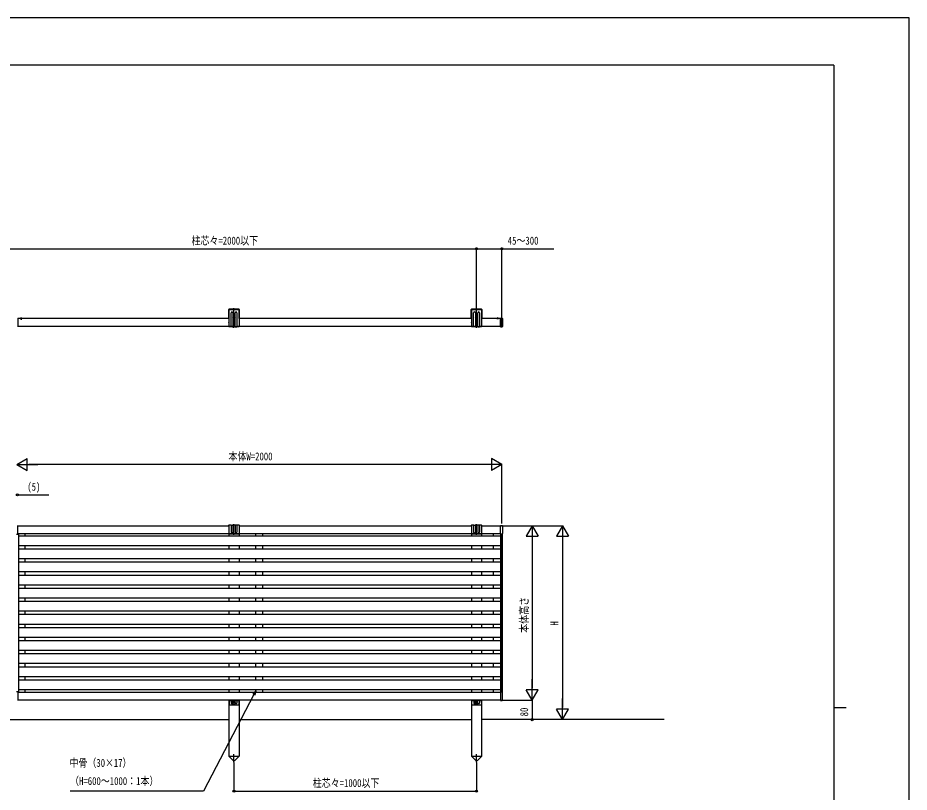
# Model space of a CAD drawing. Units: millimetres, scale not verified. Extents: x -4205 to 4205, y -2970 to 2970.
# Drawn here: x 530 to 4205, y -224 to 2970 of the extents above; entities that cross this region are included whole.
import ezdxf
from ezdxf.enums import TextEntityAlignment as Align

# ---------------------------------------------------------------- set-up
doc = ezdxf.new("R2010")
doc.units = ezdxf.units.MM
doc.header["$LTSCALE"] = 12
for name, color, linetype in [('0-3_YKK_A1', 4, 'Continuous'), ('0-4_YKK_D', 6, 'Continuous'), ('0-5_YKK_ZWAK', 7, 'Continuous')]:
    doc.layers.add(name, color=color, linetype=linetype)
doc.styles.add('ＭＳ ゴシック', font='')
doc.styles.get('ＭＳ ゴシック').set_extended_font_data('MS Gothic')

msp = doc.modelspace()

# ---------------------------------------------------------------- linework, layer by layer
at = {"layer": '0-3_YKK_A1'}
for p, q in [((1398.52, 1765), (1398.52, 1731.5)), ((1400.02, 1765), (1400.02, 1730)), ((1442.02, 1767.5), (1401.02, 1767.5)), ((1442.02, 1766), (1401.02, 1766)), ((1421.52, 1691.3), (1421.52, 1772.2)), ((1443.02, 1730), (1443.02, 1765)), ((1444.52, 1731.5), (1444.52, 1765)), ((2398.52, 1765), (2398.52, 1731.5)), ((2400.02, 1765), (2400.02, 1730)), ((2442.02, 1767.5), (2401.02, 1767.5)), ((2442.02, 1766), (2401.02, 1766)), ((2421.52, 1691.3), (2421.52, 1772.2)), ((2443.02, 1730), (2443.02, 1765)), ((2444.52, 1731.5), (2444.52, 1765)), ((1400.52, 1729.5), (530.52, 1729.5)), ((539.92, 1729.5), (547.12, 1729.5)), ((541.47, 1731.47), (542.37, 1729.65)), ((543.52, 1729.04), (542.37, 1729.65)), ((543.52, 1733), (543.52, 1723.85)), ((543.52, 1729.04), (544.66, 1729.65)), ((545.57, 1731.47), (544.66, 1729.65)), ((1400.52, 1729.5), (1398.52, 1731.5)), ((1400.52, 1729.5), (1400.52, 1729.21)), ((1400.52, 1727.79), (1400.52, 1714.21)), ((1409.52, 1696), (1409.52, 1753.7)), ((1416.52, 1753.7), (1416.52, 1696)), ((1417.27, 1732.7), (1425.77, 1732.7)), ((1425.77, 1732.7), (1417.27, 1732.7)), ((1420.27, 1732.29), (1419.44, 1732.29)), ((1421.52, 1728.45), (1421.52, 1736.95)), ((1422.76, 1733.12), (1423.59, 1733.12)), ((1426.52, 1696), (1426.52, 1753.7)), ((1433.52, 1753.7), (1433.52, 1696)), ((1444.52, 1731.5), (1442.52, 1729.5)), ((2400.52, 1729.5), (1442.52, 1729.5)), ((1442.52, 1729.5), (1442.52, 1729.21)), ((1442.52, 1727.79), (1442.52, 1714.21)), ((2400.52, 1729.5), (2398.52, 1731.5)), ((2400.52, 1729.5), (2400.52, 1729.21)), ((2400.52, 1727.79), (2400.52, 1714.21)), ((2409.52, 1696), (2409.52, 1753.7)), ((2416.52, 1753.7), (2416.52, 1696)), ((2417.27, 1732.7), (2425.77, 1732.7)), ((2425.77, 1732.7), (2417.27, 1732.7)), ((2420.27, 1732.29), (2419.44, 1732.29)), ((2421.52, 1728.45), (2421.52, 1736.95)), ((2422.76, 1733.12), (2423.59, 1733.12)), ((2426.52, 1696), (2426.52, 1753.7)), ((2433.52, 1753.7), (2433.52, 1696)), ((2444.52, 1731.5), (2442.52, 1729.5)), ((2520.02, 1729.5), (2442.52, 1729.5)), ((2442.52, 1729.5), (2442.52, 1729.21)), ((2442.52, 1727.79), (2442.52, 1714.21)), ((2504.92, 1729.5), (2512.12, 1729.5)), ((2506.47, 1731.47), (2507.37, 1729.65)), ((2508.52, 1729.04), (2507.37, 1729.65)), ((2508.52, 1733), (2508.52, 1726.43)), ((2508.52, 1729.04), (2509.66, 1729.65)), ((2510.57, 1731.47), (2509.66, 1729.65)), ((2520.02, 1730.75), (2520.02, 1731.43)), ((2520.02, 1696.25), (2520.02, 1730.75)), ((2520.34, 1731.73), (2527.08, 1731.32)), ((2526.02, 1694.39), (2526.02, 1732.72)), ((2528.02, 1730.32), (2528.02, 1696.68)), ((530.52, 1697.5), (1400.52, 1697.5)), ((530.52, 1696.51), (530.52, 1695.71)), ((1400.52, 1712.79), (1400.52, 1696)), ((1400.52, 1697.5), (1410.52, 1697.5)), ((1400.52, 1696), (1409.52, 1696)), ((1415.52, 1695), (1410.52, 1695)), ((1414.52, 1696.5), (1411.52, 1696.5)), ((1415.52, 1697.5), (1427.52, 1697.5)), ((1416.52, 1696), (1426.52, 1696)), ((1427.52, 1695), (1432.52, 1695)), ((1428.52, 1696.5), (1431.52, 1696.5)), ((1432.52, 1697.5), (1442.52, 1697.5)), ((1433.52, 1696), (1442.52, 1696)), ((1442.52, 1712.79), (1442.52, 1696)), ((1442.52, 1697.5), (2400.52, 1697.5)), ((2400.52, 1712.79), (2400.52, 1696)), ((2400.52, 1697.5), (2410.52, 1697.5)), ((2400.52, 1696), (2409.52, 1696)), ((2415.52, 1695), (2410.52, 1695)), ((2414.52, 1696.5), (2411.52, 1696.5)), ((2415.52, 1697.5), (2427.52, 1697.5)), ((2416.52, 1696), (2426.52, 1696)), ((2427.52, 1695), (2432.52, 1695)), ((2428.52, 1696.5), (2431.52, 1696.5)), ((2432.52, 1697.5), (2442.52, 1697.5)), ((2433.52, 1696), (2442.52, 1696)), ((2442.52, 1712.79), (2442.52, 1696)), ((2442.52, 1697.5), (2520.02, 1697.5)), ((2520.02, 1695.57), (2520.02, 1696.25)), ((2520.34, 1695.27), (2527.08, 1695.68)), ((530.52, 874.93), (530.52, 875.73)), ((530.52, 875), (1400.52, 875)), ((530.52, 841.7), (530.52, 874.93)), ((1409.52, 876.5), (1400.52, 876.5)), ((1400.52, 876.5), (1400.52, 843.48)), ((1409.52, 876.5), (1409.52, 848.48)), ((1410.52, 877.5), (1415.52, 877.5)), ((1426.52, 876.5), (1416.52, 876.5)), ((1416.52, 876.5), (1416.52, 848.48)), ((1421.52, 837.42), (1421.52, 881.2)), ((1426.52, 876.5), (1426.52, 848.48)), ((1432.52, 877.5), (1427.52, 877.5)), ((1442.52, 876.5), (1433.52, 876.5)), ((1433.52, 876.5), (1433.52, 848.48)), ((1442.52, 876.5), (1442.52, 843.48)), ((1442.52, 875), (2400.52, 875)), ((2409.52, 876.5), (2400.52, 876.5)), ((2400.52, 876.5), (2400.52, 843.48)), ((2409.52, 876.5), (2409.52, 848.48)), ((2410.52, 877.5), (2415.52, 877.5)), ((2426.52, 876.5), (2416.52, 876.5)), ((2416.52, 876.5), (2416.52, 848.48)), ((2421.52, 837.42), (2421.52, 881.2)), ((2426.52, 876.5), (2426.52, 848.48)), ((2432.52, 877.5), (2427.52, 877.5)), ((2442.52, 876.5), (2433.52, 876.5)), ((2433.52, 876.5), (2433.52, 848.48)), ((2442.52, 876.5), (2442.52, 843.48)), ((2442.52, 875), (2520.02, 875)), ((2520.34, 876.18), (2527.08, 875.76)), ((2528.02, 874.77), (2528.02, 842.13)), ((525.52, 840.5), (532.52, 840.5)), ((530.52, 840.9), (530.52, 841.7)), ((2520.02, 841), (530.52, 841)), ((2519.52, 832), (532.52, 832)), ((560.52, 832), (560.52, 841)), ((1400.52, 841), (1400.52, 832)), ((1402.52, 841.48), (1420.81, 841.48)), ((1422.23, 841.48), (1440.52, 841.48)), ((1442.52, 841), (1442.52, 832)), ((1511.02, 832), (1511.02, 841)), ((1541.02, 832), (1541.02, 841)), ((2400.52, 841), (2400.52, 832)), ((2402.52, 841.48), (2420.81, 841.48)), ((2422.23, 841.48), (2440.52, 841.48)), ((2442.52, 841), (2442.52, 832)), ((2491.52, 832), (2491.52, 841)), ((2526.52, 840.5), (2519.52, 840.5)), ((2520.34, 840.72), (2527.08, 841.13)), ((2524.52, 840.5), (2524.52, 189.5)), ((2526.52, 840.5), (2526.52, 189.5)), ((2519.52, 792), (532.52, 792)), ((2519.52, 778), (532.52, 778)), ((560.52, 778), (560.52, 792)), ((1400.52, 792), (1400.52, 778)), ((1442.52, 792), (1442.52, 778)), ((1511.02, 778), (1511.02, 792)), ((1541.02, 778), (1541.02, 792)), ((2400.52, 792), (2400.52, 778)), ((2442.52, 792), (2442.52, 778)), ((2491.52, 778), (2491.52, 792)), ((2519.52, 738), (532.52, 738)), ((560.52, 724), (560.52, 738)), ((1400.52, 738), (1400.52, 724)), ((1442.52, 738), (1442.52, 724)), ((1511.02, 724), (1511.02, 738)), ((1541.02, 724), (1541.02, 738)), ((2400.52, 738), (2400.52, 724)), ((2442.52, 738), (2442.52, 724)), ((2491.52, 724), (2491.52, 738)), ((2519.52, 724), (532.52, 724)), ((2519.52, 684), (532.52, 684)), ((2519.52, 670), (532.52, 670)), ((560.52, 670), (560.52, 684)), ((1400.52, 684), (1400.52, 670)), ((1442.52, 684), (1442.52, 670)), ((1511.02, 670), (1511.02, 684)), ((1541.02, 670), (1541.02, 684)), ((2400.52, 684), (2400.52, 670)), ((2442.52, 684), (2442.52, 670)), ((2491.52, 670), (2491.52, 684)), ((2519.52, 630), (532.52, 630)), ((560.52, 616), (560.52, 630)), ((1400.52, 630), (1400.52, 616)), ((1442.52, 630), (1442.52, 616)), ((1511.02, 616), (1511.02, 630)), ((1541.02, 616), (1541.02, 630)), ((2400.52, 630), (2400.52, 616)), ((2442.52, 630), (2442.52, 616)), ((2491.52, 616), (2491.52, 630)), ((2519.52, 616), (532.52, 616)), ((2519.52, 576), (532.52, 576)), ((2519.52, 562), (532.52, 562)), ((560.52, 562), (560.52, 576)), ((1400.52, 576), (1400.52, 562)), ((1442.52, 576), (1442.52, 562)), ((1511.02, 562), (1511.02, 576)), ((1541.02, 562), (1541.02, 576)), ((2400.52, 576), (2400.52, 562)), ((2442.52, 576), (2442.52, 562)), ((2491.52, 562), (2491.52, 576)), ((2519.52, 522), (532.52, 522)), ((560.52, 508), (560.52, 522)), ((1400.52, 522), (1400.52, 508)), ((1442.52, 522), (1442.52, 508)), ((1511.02, 508), (1511.02, 522)), ((1541.02, 508), (1541.02, 522)), ((2400.52, 522), (2400.52, 508)), ((2442.52, 522), (2442.52, 508)), ((2491.52, 508), (2491.52, 522)), ((2519.52, 508), (532.52, 508)), ((2519.52, 468), (532.52, 468)), ((2519.52, 454), (532.52, 454)), ((560.52, 454), (560.52, 468)), ((1400.52, 468), (1400.52, 454)), ((1442.52, 468), (1442.52, 454)), ((1511.02, 454), (1511.02, 468)), ((1541.02, 454), (1541.02, 468)), ((2400.52, 468), (2400.52, 454)), ((2442.52, 468), (2442.52, 454)), ((2491.52, 454), (2491.52, 468)), ((2519.52, 414), (532.52, 414)), ((560.52, 400), (560.52, 414)), ((1400.52, 414), (1400.52, 400)), ((1442.52, 414), (1442.52, 400)), ((1511.02, 400), (1511.02, 414)), ((1541.02, 400), (1541.02, 414)), ((2400.52, 414), (2400.52, 400)), ((2442.52, 414), (2442.52, 400)), ((2491.52, 400), (2491.52, 414)), ((2519.52, 400), (532.52, 400)), ((2519.52, 360), (532.52, 360)), ((2519.52, 346), (532.52, 346)), ((560.52, 346), (560.52, 360)), ((1400.52, 360), (1400.52, 346)), ((1442.52, 360), (1442.52, 346)), ((1511.02, 346), (1511.02, 360)), ((1541.02, 346), (1541.02, 360)), ((2400.52, 360), (2400.52, 346)), ((2442.52, 360), (2442.52, 346)), ((2491.52, 346), (2491.52, 360)), ((2519.52, 306), (532.52, 306)), ((560.52, 292), (560.52, 306)), ((1400.52, 306), (1400.52, 292)), ((1442.52, 306), (1442.52, 292)), ((1511.02, 292), (1511.02, 306)), ((1541.02, 292), (1541.02, 306)), ((2400.52, 306), (2400.52, 292)), ((2442.52, 306), (2442.52, 292)), ((2491.52, 292), (2491.52, 306)), ((2519.52, 292), (532.52, 292)), ((2519.52, 252), (532.52, 252)), ((2519.52, 238), (532.52, 238)), ((560.52, 238), (560.52, 252)), ((1400.52, 252), (1400.52, 238)), ((1442.52, 252), (1442.52, 238)), ((1511.02, 238), (1511.02, 252)), ((1541.02, 238), (1541.02, 252)), ((2400.52, 252), (2400.52, 238)), ((2442.52, 252), (2442.52, 238)), ((2491.52, 238), (2491.52, 252)), ((530.52, 189.1), (530.52, 188.3)), ((530.52, 189), (2520.02, 189)), ((530.52, 188.3), (530.52, 155.06)), ((2519.52, 198), (532.52, 198)), ((560.52, 189), (560.52, 198)), ((1400.52, 198), (1400.52, 189)), ((1442.52, 198), (1442.52, 189)), ((1511.02, 189), (1511.02, 198)), ((1541.02, 189), (1541.02, 198)), ((2400.52, 198), (2400.52, 189)), ((2442.52, 198), (2442.52, 189)), ((2491.52, 189), (2491.52, 198)), ((2520.34, 189.28), (2527.08, 188.87)), ((2528.02, 155.23), (2528.02, 187.87)), ((530.52, 155.06), (530.52, 154.26)), ((2520.02, 155), (530.52, 155)), ((1400.52, 155), (1400.52, -75)), ((1401.02, 155), (1401.02, 148.96)), ((1401.02, 153.5), (1410.02, 153.5)), ((1401.02, 148.04), (1401.02, 138)), ((1410.02, 155), (1410.02, 143)), ((1411.02, 152.5), (1416.02, 152.5)), ((1416.97, 147), (1426.07, 147)), ((1417.02, 143), (1417.02, 155)), ((1417.02, 153.5), (1426.02, 153.5)), ((1419.44, 147.35), (1419.44, 146.65)), ((1419.44, 147.35), (1420.67, 147.35)), ((1421.17, 149.07), (1421.87, 149.07)), ((1421.17, 149.07), (1421.17, 147.85)), ((1421.52, 142.45), (1421.52, 151.55)), ((1421.87, 149.07), (1421.87, 147.85)), ((1422.37, 147.35), (1423.59, 147.35)), ((1423.59, 147.35), (1423.59, 146.65)), ((1426.02, 143), (1426.02, 155)), ((1432.02, 152.5), (1427.02, 152.5)), ((1433.02, 155), (1433.02, 143)), ((1433.02, 153.5), (1442.02, 153.5)), ((1442.02, 155), (1442.02, 148.96)), ((1442.02, 148.04), (1442.02, 138)), ((1442.52, 155), (1442.52, -75)), ((2400.52, 155), (2400.52, -75)), ((2401.02, 155), (2401.02, 148.96)), ((2401.02, 153.5), (2410.02, 153.5)), ((2401.02, 148.04), (2401.02, 138)), ((2410.02, 155), (2410.02, 143)), ((2411.02, 152.5), (2416.02, 152.5)), ((2416.97, 147), (2426.07, 147)), ((2417.02, 143), (2417.02, 155)), ((2417.02, 153.5), (2426.02, 153.5)), ((2419.44, 147.35), (2419.44, 146.65)), ((2419.44, 147.35), (2420.67, 147.35)), ((2421.17, 149.07), (2421.87, 149.07)), ((2421.17, 149.07), (2421.17, 147.85)), ((2421.52, 142.45), (2421.52, 151.55)), ((2421.87, 149.07), (2421.87, 147.85)), ((2422.37, 147.35), (2423.59, 147.35)), ((2423.59, 147.35), (2423.59, 146.65)), ((2426.02, 143), (2426.02, 155)), ((2432.02, 152.5), (2427.02, 152.5)), ((2433.02, 155), (2433.02, 143)), ((2433.02, 153.5), (2442.02, 153.5)), ((2442.02, 155), (2442.02, 148.96)), ((2442.02, 148.04), (2442.02, 138)), ((2442.52, 155), (2442.52, -75)), ((2520.34, 153.82), (2527.08, 154.23)), ((1403.02, 136), (1440.02, 136)), ((1412.02, 141), (1415.02, 141)), ((1419.44, 146.65), (1420.67, 146.65)), ((1421.17, 146.15), (1421.17, 144.92)), ((1421.17, 144.92), (1421.87, 144.92)), ((1421.87, 146.15), (1421.87, 144.92)), ((1422.37, 146.65), (1423.59, 146.65)), ((1431.02, 141), (1428.02, 141)), ((2403.02, 136), (2440.02, 136)), ((2412.02, 141), (2415.02, 141)), ((2419.44, 146.65), (2420.67, 146.65)), ((2421.17, 146.15), (2421.17, 144.92)), ((2421.17, 144.92), (2421.87, 144.92)), ((2421.87, 146.15), (2421.87, 144.92)), ((2422.37, 146.65), (2423.59, 146.65)), ((2431.02, 141), (2428.02, 141)), ((442.52, 75), (1400.52, 75)), ((1442.52, 75), (2400.52, 75)), ((3195.58, 75), (2442.52, 75)), ((1421.52, -100.51), (1421.52, -68.04)), ((2421.52, -100.51), (2421.52, -68.04)), ((1400.32, -76), (1400.32, -75)), ((1400.32, -75), (1442.72, -75)), ((1400.32, -76), (1418, -93.55)), ((1442.72, -76), (1425.04, -93.55)), ((1442.72, -75), (1442.72, -76)), ((2400.32, -76), (2400.32, -75)), ((2400.32, -75), (2442.72, -75)), ((2400.32, -76), (2418, -93.55)), ((2442.72, -76), (2425.04, -93.55)), ((2442.72, -75), (2442.72, -76))]:
    msp.add_line(p, q, dxfattribs=at)
for points in [[(530.52, 1731.29), (530.52, 1730.49), (530.52, 1696.51)], [(1419.44, 1732.29), (1419.44, 1733.12), (1420.27, 1733.12)], [(1421.1, 1733.95), (1421.1, 1734.78), (1421.93, 1734.78), (1421.93, 1733.95)], [(1421.93, 1731.46), (1421.93, 1730.63), (1421.1, 1730.63), (1421.1, 1731.46)], [(1423.59, 1733.12), (1423.59, 1732.29), (1422.76, 1732.29)], [(2419.44, 1732.29), (2419.44, 1733.12), (2420.27, 1733.12)], [(2421.1, 1733.95), (2421.1, 1734.78), (2421.93, 1734.78), (2421.93, 1733.95)], [(2421.93, 1731.46), (2421.93, 1730.63), (2421.1, 1730.63), (2421.1, 1731.46)], [(2423.59, 1733.12), (2423.59, 1732.29), (2422.76, 1732.29)], [(2520.02, 841.01), (2520.02, 841.7), (2520.02, 875.2), (2520.02, 875.88)], [(532.52, 840.5), (532.52, 189.5), (525.52, 189.5)], [(2519.52, 840.5), (2519.52, 189.5), (2526.52, 189.5)], [(2520.02, 188.98), (2520.02, 188.3), (2520.02, 154.8), (2520.02, 154.12)]]:
    msp.add_lwpolyline(points, dxfattribs=at)
for centre, radius in [((1421.52, 1732.7), 4.25), ((1421.52, 1732.7), 2.25), ((2421.52, 1732.7), 4.25), ((2421.52, 1732.7), 2.25), ((1421.52, 147), 4.25), ((2421.52, 147), 4.25), ((1421.52, 140), 1.65), ((2421.52, 140), 1.65)]:
    msp.add_circle(centre, radius, dxfattribs=at)
for centre, radius, start, end in [((1401.02, 1765), 2.5, 90, 180), ((1401.02, 1765), 1, 90, 180), ((1442.02, 1765), 2.5, 0, 90), ((1442.02, 1765), 1, 0, 90), ((2401.02, 1765), 2.5, 90, 180), ((2401.02, 1765), 1, 90, 180), ((2442.02, 1765), 2.5, 0, 90), ((2442.02, 1765), 1, 0, 90), ((530.32, 1731.29), 0.2, 0, 86.5), ((539.92, 1729.65), 0.154, 152.71904, 270), ((543.52, 1727.8), 4.2, 27.28096, 152.71904), ((547.12, 1729.65), 0.154, 270, 27.28096), ((1399.82, 1728.5), 1, 314.427, 45.573), ((1413.02, 1753.7), 3.5, 0, 180), ((1420.27, 1733.95), 0.83, 270, 0), ((1420.27, 1731.46), 0.83, 0, 90), ((1422.76, 1733.95), 0.83, 180, 270), ((1422.76, 1731.46), 0.83, 90, 180), ((1430.02, 1753.7), 3.5, 0, 180), ((1443.22, 1728.5), 1, 134.427, 225.573), ((2399.82, 1728.5), 1, 314.427, 45.573), ((2413.02, 1753.7), 3.5, 0, 180), ((2420.27, 1733.95), 0.83, 270, 0), ((2420.27, 1731.46), 0.83, 0, 90), ((2422.76, 1733.95), 0.83, 180, 270), ((2422.76, 1731.46), 0.83, 90, 180), ((2430.02, 1753.7), 3.5, 0, 180), ((2443.22, 1728.5), 1, 134.427, 225.573), ((2504.92, 1729.65), 0.154, 152.71904, 270), ((2508.52, 1727.8), 4.2, 27.28096, 152.71904), ((2512.12, 1729.65), 0.154, 270, 27.28096), ((2520.32, 1731.43), 0.3, 86.5, 180), ((2527.02, 1730.32), 1, 0, 86.5), ((530.32, 1695.71), 0.2, 273.5, 0), ((1399.82, 1713.5), 1, 314.427, 45.573), ((1410.52, 1696), 1, 180, 270), ((1411.52, 1697.5), 1, 180, 270), ((1414.52, 1697.5), 1, 270, 0), ((1415.52, 1696), 1, 270, 0), ((1427.52, 1696), 1, 180, 270), ((1428.52, 1697.5), 1, 180, 270), ((1431.52, 1697.5), 1, 270, 0), ((1432.52, 1696), 1, 270, 0), ((1443.22, 1713.5), 1, 134.427, 225.573), ((2399.82, 1713.5), 1, 314.427, 45.573), ((2410.52, 1696), 1, 180, 270), ((2411.52, 1697.5), 1, 180, 270), ((2414.52, 1697.5), 1, 270, 0), ((2415.52, 1696), 1, 270, 0), ((2427.52, 1696), 1, 180, 270), ((2428.52, 1697.5), 1, 180, 270), ((2431.52, 1697.5), 1, 270, 0), ((2432.52, 1696), 1, 270, 0), ((2443.22, 1713.5), 1, 134.427, 225.573), ((2520.32, 1695.57), 0.3, 180, 273.5), ((2527.02, 1696.68), 1, 273.5, 0), ((530.32, 875.73), 0.2, 0, 86.5), ((1400.52, 874.5), 2, 90, 165.52249), ((1410.52, 876.5), 1, 90, 180), ((1413.02, 848.48), 3.5, 180, 0), ((1415.52, 876.5), 1, 0, 90), ((1427.52, 876.5), 1, 90, 180), ((1430.02, 848.48), 3.5, 180, 0), ((1432.52, 876.5), 1, 0, 90), ((1442.52, 874.5), 2, 14.47751, 90), ((2400.52, 874.5), 2, 90, 165.52249), ((2410.52, 876.5), 1, 90, 180), ((2413.02, 848.48), 3.5, 180, 0), ((2415.52, 876.5), 1, 0, 90), ((2427.52, 876.5), 1, 90, 180), ((2430.02, 848.48), 3.5, 180, 0), ((2432.52, 876.5), 1, 0, 90), ((2442.52, 874.5), 2, 14.47751, 90), ((2520.32, 875.88), 0.3, 86.5, 180), ((2527.02, 874.77), 1, 0, 86.5), ((530.32, 840.9), 0.202, 270.61679, 0.06032), ((1402.52, 843.48), 2, 180, 270), ((1421.52, 840.78), 1, 44.427, 135.573), ((1440.52, 843.48), 2, 270, 0), ((2402.52, 843.48), 2, 180, 270), ((2421.52, 840.78), 1, 44.427, 135.573), ((2440.52, 843.48), 2, 270, 0), ((2520.32, 841.01), 0.3, 180, 273.5), ((2527.02, 842.13), 1, 273.5, 0), ((530.32, 189.1), 0.202, 359.93968, 89.38321), ((2520.32, 188.98), 0.3, 86.5, 180), ((2527.02, 187.87), 1, 0, 86.5), ((530.32, 154.26), 0.2, 273.5, 0), ((1400.82, 148.5), 0.5, 293.57818, 66.42182), ((1411.02, 153.5), 1, 180, 270), ((1416.02, 153.5), 1, 270, 0), ((1420.67, 147.85), 0.5, 270, 0), ((1422.37, 147.85), 0.5, 180, 270), ((1427.02, 153.5), 1, 180, 270), ((1432.02, 153.5), 1, 270, 0), ((1442.22, 148.5), 0.5, 113.57818, 246.42182), ((2400.82, 148.5), 0.5, 293.57818, 66.42182), ((2411.02, 153.5), 1, 180, 270), ((2416.02, 153.5), 1, 270, 0), ((2420.67, 147.85), 0.5, 270, 0), ((2422.37, 147.85), 0.5, 180, 270), ((2427.02, 153.5), 1, 180, 270), ((2432.02, 153.5), 1, 270, 0), ((2442.22, 148.5), 0.5, 113.57818, 246.42182), ((2520.32, 154.12), 0.3, 180, 273.5), ((2527.02, 155.23), 1, 273.5, 0), ((1403.02, 138), 2, 180, 270), ((1412.02, 143), 2, 180, 270), ((1415.02, 143), 2, 270, 0), ((1420.67, 146.15), 0.5, 0, 90), ((1422.37, 146.15), 0.5, 90, 180), ((1428.02, 143), 2, 180, 270), ((1431.02, 143), 2, 270, 0), ((1440.02, 138), 2, 270, 0), ((2403.02, 138), 2, 180, 270), ((2412.02, 143), 2, 180, 270), ((2415.02, 143), 2, 270, 0), ((2420.67, 146.15), 0.5, 0, 90), ((2422.37, 146.15), 0.5, 90, 180), ((2428.02, 143), 2, 180, 270), ((2431.02, 143), 2, 270, 0), ((2440.02, 138), 2, 270, 0), ((1421.52, -90), 5, 225.20979, 314.79021), ((2421.52, -90), 5, 225.20979, 314.79021)]:
    msp.add_arc(centre, radius, start, end, dxfattribs=at)
at = {"layer": '0-4_YKK_D'}
for p, q in [((421.52, 2017.5), (2421.52, 2017.5)), ((2421.52, 1773.2), (2421.52, 2018.5)), ((2421.52, 1773.2), (2421.52, 2018.5)), ((2526.02, 1733.72), (2526.02, 2018.5)), ((526.02, 1127.5), (569.32, 1152.5)), ((569.32, 1102.5), (569.32, 1152.5)), ((2526.02, 1127.5), (2482.72, 1152.5)), ((2482.72, 1152.5), (2482.72, 1102.5)), ((526.02, 1127.5), (569.32, 1102.5)), ((526.02, 1127.5), (612.62, 1127.5)), ((2476.02, 1127.5), (576.02, 1127.5)), ((2526.02, 1127.5), (2439.42, 1127.5)), ((2526.02, 1127.5), (2482.72, 1102.5)), ((2526.02, 884.14), (2526.02, 1128.5)), ((528.52, 1002.5), (658.12, 1002.5)), ((2524.52, 875), (2652.02, 875)), ((2524.52, 875), (2777.02, 875)), ((2651.02, 875), (2626.02, 831.7)), ((2651.02, 875), (2676.02, 831.7)), ((2651.02, 875), (2651.02, 788.4)), ((2776.02, 875), (2751.02, 831.7)), ((2776.02, 875), (2801.02, 831.7)), ((2776.02, 875), (2776.02, 788.4)), ((2626.02, 831.7), (2676.02, 831.7)), ((2651.02, 825), (2651.02, 205)), ((2751.02, 831.7), (2801.02, 831.7)), ((2776.02, 825), (2776.02, 125)), ((2651.02, 155), (2651.02, 241.6)), ((2651.02, 155), (2626.02, 198.3)), ((2676.02, 198.3), (2626.02, 198.3)), ((2651.02, 155), (2676.02, 198.3)), ((2524.52, 155), (2652.02, 155)), ((2538.52, 155), (2652.02, 155)), ((2651.02, 155), (2651.02, 75)), ((2776.02, 75), (2776.02, 161.6)), ((2776.02, 75), (2751.02, 118.3)), ((2801.02, 118.3), (2751.02, 118.3)), ((2776.02, 75), (2801.02, 118.3)), ((1421.52, -101.51), (1421.52, -221)), ((2421.52, -101.51), (2421.52, -221)), ((1421.52, -220), (2421.52, -220))]:
    msp.add_line(p, q, dxfattribs=at)
for points in [[(2421.52, 2017.5), (2526.02, 2017.5), (2739.42, 2017.5)], [(1511.02, 193.5), (1503.17, 178.42), (1295.72, -220), (745.72, -220)], [(1499.13, 180.52), (1511.02, 193.5), (1507.21, 176.31)]]:
    msp.add_lwpolyline(points, dxfattribs=at)
for centre in [(2421.52, 2017.5), (2421.52, 2017.5), (2526.02, 2017.5), (528.52, 1002.5), (2651.02, 75), (1421.52, -220), (2421.52, -220)]:
    msp.add_circle(centre, 4.25, dxfattribs=at)
at = {"layer": '0-5_YKK_ZWAK'}
for p, q in [((3895.02, 2775), (-3904.98, 2775)), ((3895.02, 2775), (3895.02, -2525)), ((3895.02, 125), (3945.02, 125))]:
    msp.add_line(p, q, dxfattribs=at)
msp.add_lwpolyline([(-4205, -2970), (4205, -2970), (4205, 2970), (-4205, 2970)], close=True, dxfattribs=at)

# ---------------------------------------------------------------- texts
at = {"layer": '0-4_YKK_D', "style": 'ＭＳ ゴシック', "width": 0.8}
for s, p in [('柱芯々=2000以下', (1246.32, 2024.5)), ('45～300', (2550.02, 2024.5)), ('本体W=2000', (1398.82, 1134.5)), ('(5)', (569.52, 1009.5)), ('中骨（30×17）', (743.32, -129.71)), ('（H=600～1000：1本）', (745.72, -204.71)), ('柱芯々=1000以下', (1746.32, -213))]:
    msp.add_text(s, height=32.99, dxfattribs=at).set_placement(p, align=Align.BOTTOM_LEFT)
for s, p in [('本体高さ', (2644.02, 433.4)), ('H', (2769.02, 463)), ('80', (2644.02, 88.6))]:
    msp.add_text(s, height=32.99, rotation=90, dxfattribs=at).set_placement(p, align=Align.BOTTOM_LEFT)

doc.saveas('drawing.dxf')
